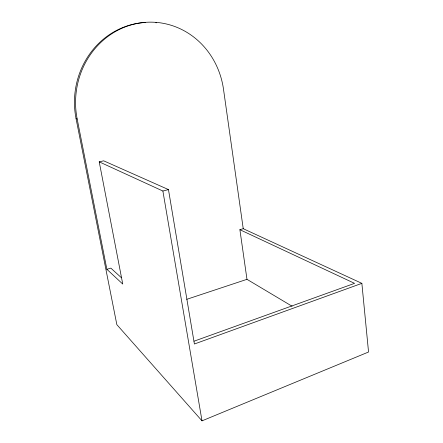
<?xml version="1.0" encoding="UTF-8"?>
<svg xmlns="http://www.w3.org/2000/svg" width="443" height="443" viewBox="0 0 443 443"><rect width="100%" height="100%" fill="white"/><g stroke="black" fill="none" stroke-linecap="round" stroke-linejoin="round"><path stroke-width="0.66" d="M145.282 22.493A79.297 74.036 -86.8 0 0 76.058 118.68L116.847 324.647L202.008 420.85L368.548 352.013L361.865 283.359L243.235 228.704L239.89 229.701L246.978 279.328L292.103 306.24M361.865 283.359L194.399 344.006L168.462 189.582L103.695 160.82L99.226 161.85L122.75 284.057L106.879 269.3L77.171 119.001A79.746 74.374 -86.7 0 1 136.688 23.545A79.746 74.374 -86.7 0 1 223.51 89.298L243.235 228.704M194.028 341.199L354.566 283.359L239.89 229.701M186.713 299.335L246.978 279.328M106.879 269.3L110.833 268.12L121.41 277.728M99.226 161.85L162.886 191.027L168.462 189.582M76.058 118.68L77.171 119.001M162.886 191.027L202.008 420.85M155.814 22.72A79.297 74.036 -86.8 0 1 156.468 22.787"/></g></svg>
